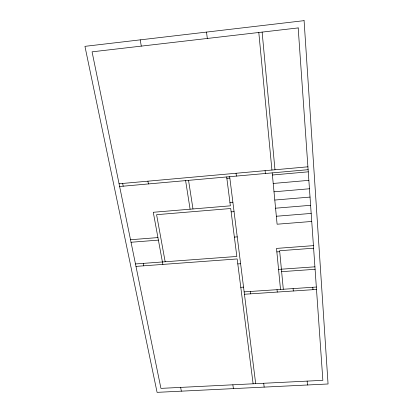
<?xml version="1.0" encoding="UTF-8"?>
<svg xmlns="http://www.w3.org/2000/svg" width="413" height="413" viewBox="0 0 413 413"><rect width="100%" height="100%" fill="white"/><g stroke="black" fill="none" stroke-linecap="round" stroke-linejoin="round"><path stroke-width="0.62" d="M119.068 183.77L307.912 166.811M119.625 186.506L308.113 169.681M226.861 178.354L229.845 178.086M272.404 175.014L308.263 171.829M273.21 183.46L308.857 180.347M274.005 191.802L309.451 188.767M229.943 202.453L232.875 202.205M274.795 200.047L310.029 197.084M231.146 211.864L234.057 211.626M275.574 208.198L310.607 205.307M276.338 216.252L311.175 213.428M311.738 221.461L277.102 224.213L272.203 172.887M130.518 239.736L157.931 237.578M131.035 242.261L158.396 240.118M234.367 237.103L237.232 236.881M313.436 245.642L276.514 248.409L280.515 289.441M313.612 248.208L279.632 250.737L283.308 289.255M276.855 251.904L279.725 251.687M135.474 263.959L236.845 256.458L230.717 208.519L156.594 214.683L165.164 261.759M135.975 266.39L237.16 258.951L253.117 383.796M237.795 263.917L240.603 263.716M278.563 269.4L314.918 266.819M281.63 271.661L315.093 269.302M240.784 287.314L243.546 287.123M244.145 291.883L316.332 287.035M244.444 294.252L316.503 289.446M122.656 183.444L123.208 186.186M143.29 263.375L143.776 265.817M180.641 387.399L181.348 391.163M162.872 264.413L153.275 212.282L230.371 205.829L226.68 176.95M147.916 181.178L148.422 183.935M140.214 39.865L141.292 46.117M185.607 180.615L190.099 209.2M188.545 180.357L192.979 208.957M232.865 384.802L233.412 388.612M206.505 32.09L207.326 38.455M229.669 176.687L255.683 383.667M236.055 173.264L236.396 176.083M250.345 291.47L250.634 293.839M263.706 383.269L264.16 387.11M265.094 170.657L265.378 173.496M277.03 289.673L277.273 292.063M258.801 32.488L271.93 170.042M262.126 32.1L274.975 169.769M293.101 288.594L293.313 290.989M307.138 381.111L307.458 384.988M312.801 287.272L312.977 289.678M304.087 20.65L84.939 46.344L157.085 392.35L328.061 383.982L304.087 20.65M298.181 27.919L92.068 51.831L160.936 388.375L322.868 380.332L298.181 27.919"/></g></svg>
